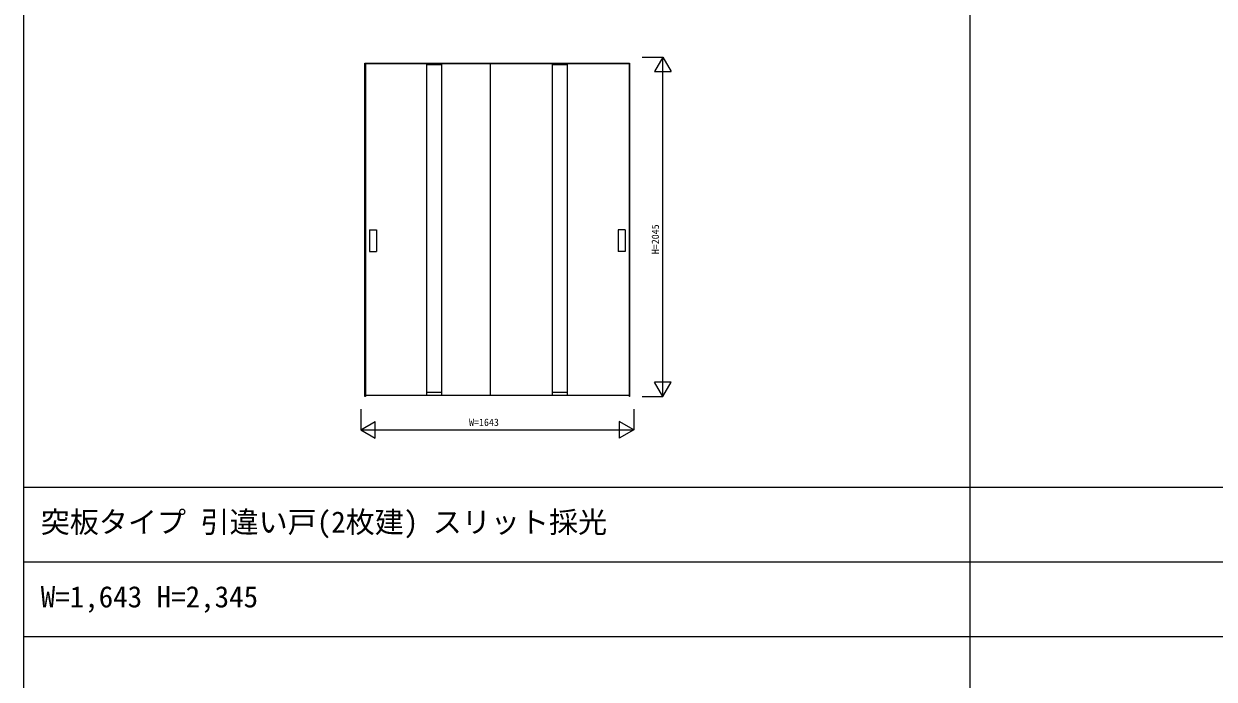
# Model space of a CAD drawing. Units: millimetres, scale not verified. Extents: x -14341 to 14340, y -10000 to 10000.
# Drawn here: x -14341 to -7171, y -3656 to 291 of the extents above; entities that cross this region are included whole.
import ezdxf
from ezdxf.enums import TextEntityAlignment as Align

# ---------------------------------------------------------------- set-up
doc = ezdxf.new("R2010")
doc.units = ezdxf.units.MM
doc.header["$LTSCALE"] = 50
for name, color, linetype in [('0-0_0', 7, 'Continuous'), ('0-1_YKK_A1', 4, 'Continuous'), ('0-4_YKK_F1', 7, 'Continuous'), ('0-5_YKK_N1', 2, 'Continuous')]:
    doc.layers.add(name, color=color, linetype=linetype)
doc.styles.add('ＭＳ ゴシック', font='')
doc.styles.get('ＭＳ ゴシック').set_extended_font_data('MS Gothic')

msp = doc.modelspace()

# ---------------------------------------------------------------- linework, layer by layer
at = {"layer": '0-1_YKK_A1'}
for p, q in [((-12285.8, 54.25), (-10691.8, 54.25)), ((-12285.8, -1954.25), (-12285.8, 54.25)), ((-12283.3, 54.25), (-12283.3, -1954.25)), ((-12283.3, 51.75), (-10694.3, 51.75)), ((-11912.3, -1945.25), (-11912.3, 52.75)), ((-11912.3, 44.75), (-11822.3, 44.75)), ((-11822.3, -1945.25), (-11822.3, 52.75)), ((-11531.3, 51.75), (-11531.3, -1945.25)), ((-11155.3, -1945.25), (-11155.3, 52.75)), ((-11155.3, 44.75), (-11065.3, 44.75)), ((-11065.3, -1945.25), (-11065.3, 52.75)), ((-10694.3, 54.25), (-10694.3, -1954.25)), ((-10691.8, 54.25), (-10691.8, -1954.25)), ((-12259.3, -950.25), (-12259.3, -1080.25)), ((-12259.3, -950.25), (-12217.3, -950.25)), ((-12217.3, -950.25), (-12217.3, -1080.25)), ((-10760.3, -950.25), (-10760.3, -1080.25)), ((-10718.3, -950.25), (-10760.3, -950.25)), ((-10718.3, -950.25), (-10718.3, -1080.25)), ((-12259.3, -1080.25), (-12217.3, -1080.25)), ((-10718.3, -1080.25), (-10760.3, -1080.25)), ((-11912.3, -1927.75), (-11822.3, -1927.75)), ((-11155.3, -1927.75), (-11065.3, -1927.75)), ((-12283.3, -1954.25), (-12285.8, -1954.25)), ((-12283.3, -1945.25), (-10694.3, -1945.25)), ((-10691.8, -1954.25), (-10694.3, -1954.25))]:
    msp.add_line(p, q, dxfattribs=at)
at = {"layer": '0-4_YKK_F1'}
for p, q in [((-14340.8, -10000), (-14340.8, 10000)), ((-8640.8, -10000), (-8640.8, 9500)), ((-14340.8, -2500), (14159.2, -2500)), ((-14340.8, -2950), (14159.2, -2950)), ((-14340.8, -3400), (14159.2, -3400))]:
    msp.add_line(p, q, dxfattribs=at)
at = {"layer": '0-5_YKK_N1'}
for p, q in [((-10616.8, 90.75), (-10491.8, 90.75)), ((-10491.8, 90.75), (-10541.8, 4.15)), ((-10491.8, -1954.25), (-10491.8, 90.75)), ((-10491.8, 90.75), (-10441.8, 4.15)), ((-10541.8, 4.15), (-10441.8, 4.15)), ((-10491.8, -1954.25), (-10541.8, -1867.65)), ((-10441.8, -1867.65), (-10541.8, -1867.65)), ((-10491.8, -1954.25), (-10441.8, -1867.65)), ((-10616.8, -1954.25), (-10491.8, -1954.25)), ((-12310.3, -2029.25), (-12310.3, -2154.25)), ((-10667.3, -2029.25), (-10667.3, -2154.25)), ((-12310.3, -2154.25), (-12223.7, -2104.25)), ((-12223.7, -2204.25), (-12223.7, -2104.25)), ((-10667.3, -2154.25), (-10753.9, -2104.25)), ((-10753.9, -2104.25), (-10753.9, -2204.25)), ((-12310.3, -2154.25), (-10667.3, -2154.25)), ((-12310.3, -2154.25), (-12223.7, -2204.25)), ((-10667.3, -2154.25), (-10753.9, -2204.25))]:
    msp.add_line(p, q, dxfattribs=at)

# ---------------------------------------------------------------- texts
at = {"layer": '0-0_0', "style": 'ＭＳ ゴシック'}
for s, p in [('突板タイプ 引違い戸(2枚建) スリット採光', (-14238.8, -2812.5)), ('W=1,643 H=2,345', (-14238.8, -3262.5))]:
    msp.add_text(s, height=128.3, dxfattribs=at).set_placement(p, align=Align.BOTTOM_LEFT)
at = {"layer": '0-5_YKK_N1', "style": 'ＭＳ ゴシック'}
msp.add_text('H=2045', height=43.99, rotation=90, dxfattribs=at).set_placement((-10501.8, -1096.75), align=Align.BOTTOM_LEFT)
msp.add_text('W=1643', height=43.99, dxfattribs=at).set_placement((-11658.8, -2144.25), align=Align.BOTTOM_LEFT)

doc.saveas('drawing.dxf')
